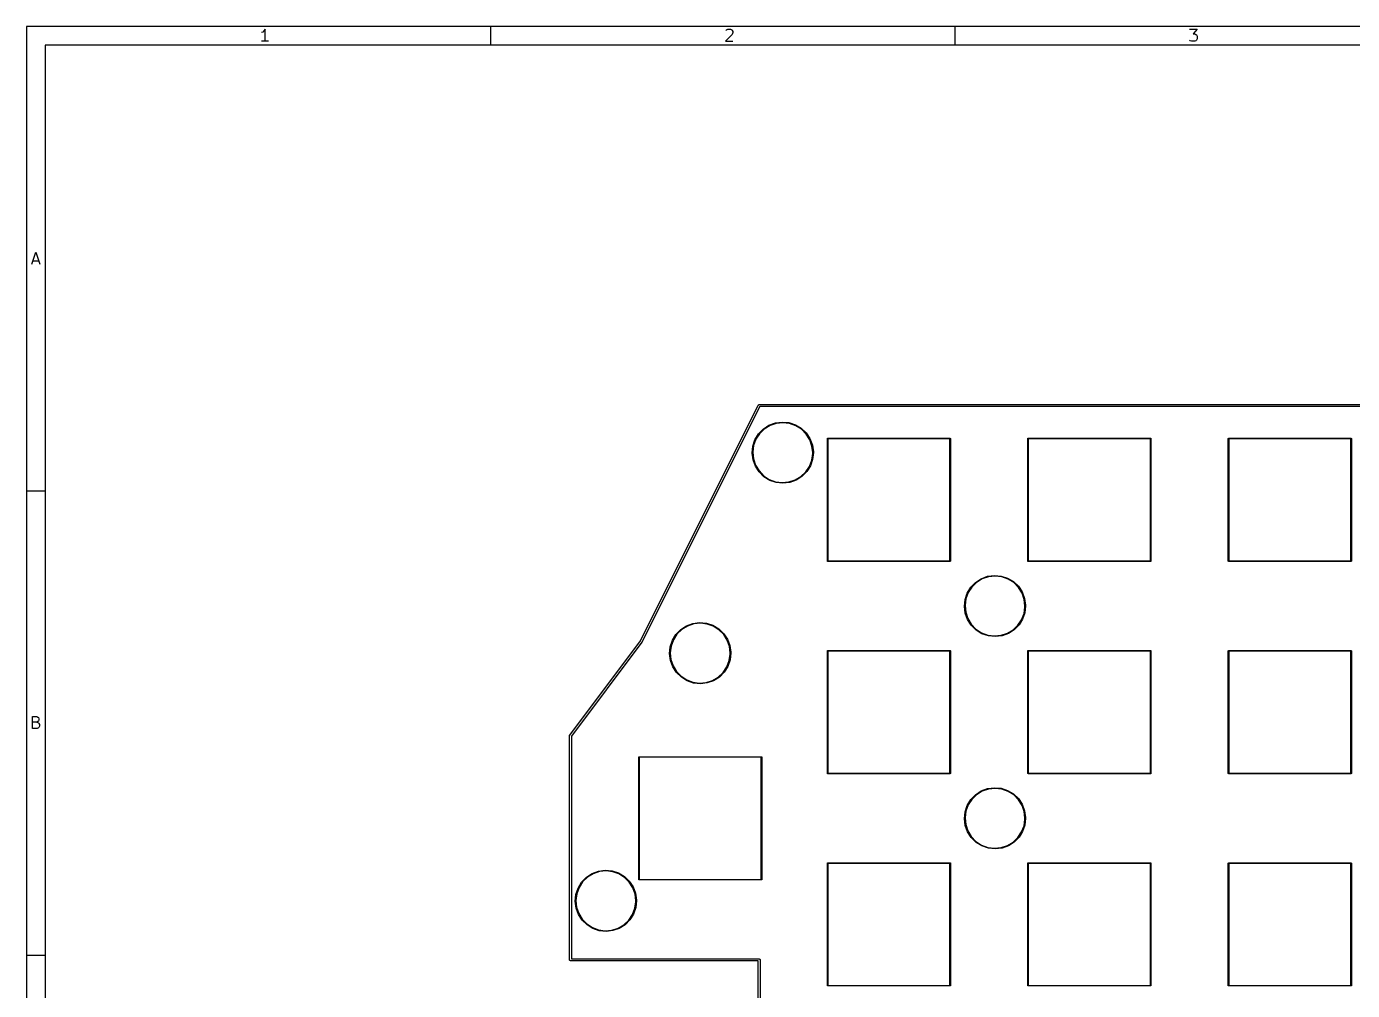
# Model space of a CAD drawing. Extents: x 10 to 287, y -200 to -10.
# Drawn here: x 10 to 152.8, y -113.8 to -10 of the extents above; entities that cross this region are included whole.
import ezdxf

# ---------------------------------------------------------------- set-up
doc = ezdxf.new("R2010")
doc.units = 0
doc.header["$MEASUREMENT"] = 0
doc.layers.add('BLACK', color=7, linetype='CONTINUOUS')

msp = doc.modelspace()

# ---------------------------------------------------------------- linework, layer by layer
at = {"layer": 'BLACK', "linetype": 'CONTINUOUS'}
for p, q in [((10, -10), (10, -200.007)), ((287.002, -10), (10, -10)), ((35.4464, -10.5976), (35.3226, -10.6595)), ((35.5702, -10.4738), (35.4464, -10.5976)), ((35.694, -10.2881), (35.5702, -10.4738)), ((35.694, -11.5881), (35.694, -10.2881)), ((60, -12), (60, -10)), ((86.0036, -10.8452), (85.2607, -11.5881)), ((85.3226, -10.4119), (85.3845, -10.35)), ((85.3845, -10.35), (85.5083, -10.2881)), ((85.5083, -10.2881), (85.8179, -10.2881)), ((85.8179, -10.2881), (85.9417, -10.35)), ((85.9417, -10.35), (86.0036, -10.4119)), ((86.0036, -10.4119), (86.0655, -10.5357)), ((86.0655, -10.6595), (86.0036, -10.8452)), ((86.0655, -10.5357), (86.0655, -10.6595)), ((110, -12), (110, -10)), ((135.261, -10.2881), (136.065, -10.2881)), ((136.065, -10.2881), (135.632, -10.7833)), ((135.632, -10.7833), (135.818, -10.7833)), ((135.818, -10.7833), (135.942, -10.8452)), ((135.942, -10.8452), (136.004, -10.9071)), ((136.004, -10.9071), (136.065, -11.031)), ((136.065, -11.3405), (136.004, -11.4643)), ((136.065, -11.031), (136.065, -11.3405)), ((12, -12), (12, -198.007)), ((285.002, -12), (12, -12)), ((36.0655, -11.5881), (35.3226, -11.5881)), ((85.2607, -11.5881), (86.0655, -11.5881)), ((135.323, -11.5262), (135.261, -11.4643)), ((135.446, -11.5881), (135.323, -11.5262)), ((135.818, -11.5881), (135.446, -11.5881)), ((135.942, -11.5262), (135.818, -11.5881)), ((136.004, -11.4643), (135.942, -11.5262)), ((10.5667, -35.5881), (11, -34.2881)), ((10.6905, -35.2167), (11.3095, -35.2167)), ((11, -34.2881), (11.4333, -35.5881)), ((76.1146, -76.1472), (88.808, -50.7604)), ((88.9618, -50.9), (76.2972, -76.2292)), ((88.808, -50.7604), (88.8121, -50.7492)), ((88.8121, -50.7492), (88.8215, -50.738)), ((88.8215, -50.738), (88.8302, -50.7263)), ((88.8302, -50.7263), (88.8328, -50.7246)), ((88.8328, -50.7246), (88.8347, -50.7222)), ((88.8347, -50.7222), (88.8474, -50.7149)), ((88.8474, -50.7149), (88.8596, -50.7068)), ((88.8596, -50.7068), (88.8626, -50.7061)), ((88.8626, -50.7061), (88.8653, -50.7046)), ((88.8653, -50.7046), (88.8797, -50.702)), ((88.8797, -50.702), (88.8939, -50.6986)), ((88.8939, -50.6986), (88.9057, -50.7)), ((88.9057, -50.7), (203.209, -50.7)), ((203.1, -50.9), (88.9618, -50.9)), ((89.9544, -52.9389), (90.6429, -52.6829)), ((90.7475, -52.7302), (90.0669, -52.9619)), ((90.6429, -52.6829), (91.371, -52.5857)), ((91.4625, -52.6551), (90.7475, -52.7302)), ((91.371, -52.5857), (92.1026, -52.6523)), ((92.1764, -52.7402), (91.4625, -52.6551)), ((92.1026, -52.6523), (92.8012, -52.8793)), ((92.8537, -52.9814), (92.1764, -52.7402)), ((88.4489, -54.4979), (88.8294, -53.8696)), ((88.9408, -53.8417), (88.5513, -54.4461)), ((88.8294, -53.8696), (89.3397, -53.3412)), ((89.4545, -53.3387), (88.9408, -53.8417)), ((89.3397, -53.3412), (89.9544, -52.9389)), ((90.0669, -52.9619), (89.4545, -53.3387)), ((92.8012, -52.8793), (93.4322, -53.2554)), ((93.4608, -53.3666), (92.8537, -52.9814)), ((93.4322, -53.2554), (93.9641, -53.762)), ((93.9674, -53.8768), (93.4608, -53.3666)), ((93.9641, -53.762), (94.3706, -54.3739)), ((94.3484, -54.4865), (93.9674, -53.8768)), ((88.1453, -55.926), (88.217, -55.1949)), ((88.3054, -55.1217), (88.2153, -55.835)), ((88.217, -55.1949), (88.4489, -54.4979)), ((88.5513, -54.4461), (88.3054, -55.1217)), ((94.5849, -55.1655), (94.3484, -54.4865)), ((94.3706, -54.3739), (94.6315, -55.0606)), ((94.665, -55.88), (94.5849, -55.1655)), ((94.6315, -55.0606), (94.7337, -55.788)), ((96.245, -54.3556), (96.2458, -54.3535)), ((96.245, -54.3578), (96.245, -54.3556)), ((96.245, -67.5622), (96.245, -54.3578)), ((96.2458, -54.3535), (96.2461, -54.3513)), ((96.2461, -54.3513), (96.2473, -54.3494)), ((96.2473, -54.3494), (96.248, -54.3473)), ((96.248, -54.3473), (96.2494, -54.3456)), ((96.2494, -54.3456), (96.2506, -54.3437)), ((96.2506, -54.3437), (96.2523, -54.3423)), ((96.2523, -54.3423), (96.2537, -54.3406)), ((96.2537, -54.3406), (96.2556, -54.3394)), ((96.2556, -54.3394), (96.2573, -54.338)), ((96.2573, -54.338), (96.2594, -54.3373)), ((96.2594, -54.3373), (96.2613, -54.3361)), ((96.2613, -54.3361), (96.2635, -54.3358)), ((96.2635, -54.3358), (96.2656, -54.335)), ((96.2656, -54.335), (96.2678, -54.335)), ((96.2678, -54.335), (96.2678, -54.335)), ((96.2678, -54.335), (109.472, -54.335)), ((96.295, -54.385), (96.295, -67.535)), ((109.445, -54.385), (96.295, -54.385)), ((109.445, -67.535), (109.445, -54.385)), ((109.472, -54.335), (109.474, -54.335)), ((109.472, -54.335), (109.472, -54.335)), ((109.474, -54.335), (109.476, -54.3358)), ((109.476, -54.3358), (109.479, -54.3361)), ((109.479, -54.3361), (109.481, -54.3373)), ((109.481, -54.3373), (109.483, -54.338)), ((109.483, -54.338), (109.484, -54.3394)), ((109.484, -54.3394), (109.486, -54.3406)), ((109.486, -54.3406), (109.488, -54.3423)), ((109.488, -54.3423), (109.489, -54.3437)), ((109.489, -54.3437), (109.491, -54.3456)), ((109.491, -54.3456), (109.492, -54.3473)), ((109.492, -54.3473), (109.493, -54.3494)), ((109.493, -54.3494), (109.494, -54.3513)), ((109.494, -54.3513), (109.494, -54.3535)), ((109.494, -54.3535), (109.495, -54.3556)), ((109.495, -54.3556), (109.495, -54.3578)), ((109.495, -54.3578), (109.495, -54.3578)), ((109.495, -54.3578), (109.495, -67.5622)), ((117.835, -54.3556), (117.836, -54.3535)), ((117.835, -54.3578), (117.835, -54.3556)), ((117.835, -67.5622), (117.835, -54.3578)), ((117.836, -54.3513), (117.837, -54.3494)), ((117.836, -54.3535), (117.836, -54.3513)), ((117.837, -54.3494), (117.838, -54.3473)), ((117.838, -54.3473), (117.839, -54.3456)), ((117.839, -54.3456), (117.841, -54.3437)), ((117.841, -54.3437), (117.842, -54.3423)), ((117.842, -54.3423), (117.844, -54.3406)), ((117.844, -54.3406), (117.846, -54.3394)), ((117.846, -54.3394), (117.847, -54.338)), ((117.847, -54.338), (117.849, -54.3373)), ((117.849, -54.3373), (117.851, -54.3361)), ((117.851, -54.3361), (117.854, -54.3358)), ((117.854, -54.3358), (117.856, -54.335)), ((117.856, -54.335), (117.858, -54.335)), ((117.858, -54.335), (117.858, -54.335)), ((117.858, -54.335), (131.062, -54.335)), ((117.885, -54.385), (117.885, -67.535)), ((131.035, -54.385), (117.885, -54.385)), ((131.035, -67.535), (131.035, -54.385)), ((131.062, -54.335), (131.064, -54.335)), ((131.062, -54.335), (131.062, -54.335)), ((131.064, -54.335), (131.066, -54.3358)), ((131.066, -54.3358), (131.069, -54.3361)), ((131.069, -54.3361), (131.071, -54.3373)), ((131.071, -54.3373), (131.073, -54.338)), ((131.073, -54.338), (131.074, -54.3394)), ((131.074, -54.3394), (131.076, -54.3406)), ((131.076, -54.3406), (131.078, -54.3423)), ((131.078, -54.3423), (131.079, -54.3437)), ((131.079, -54.3437), (131.081, -54.3456)), ((131.081, -54.3456), (131.082, -54.3473)), ((131.082, -54.3473), (131.083, -54.3494)), ((131.083, -54.3494), (131.084, -54.3513)), ((131.084, -54.3513), (131.084, -54.3535)), ((131.084, -54.3535), (131.085, -54.3556)), ((131.085, -54.3556), (131.085, -54.3578)), ((131.085, -54.3578), (131.085, -54.3578)), ((131.085, -54.3578), (131.085, -67.5622)), ((139.425, -54.3556), (139.426, -54.3535)), ((139.425, -54.3578), (139.425, -54.3556)), ((139.425, -67.5622), (139.425, -54.3578)), ((139.426, -54.3513), (139.427, -54.3494)), ((139.426, -54.3535), (139.426, -54.3513)), ((139.427, -54.3494), (139.428, -54.3473)), ((139.428, -54.3473), (139.429, -54.3456)), ((139.429, -54.3456), (139.431, -54.3437)), ((139.431, -54.3437), (139.432, -54.3423)), ((139.432, -54.3423), (139.434, -54.3406)), ((139.434, -54.3406), (139.436, -54.3394)), ((139.436, -54.3394), (139.437, -54.338)), ((139.437, -54.338), (139.439, -54.3373)), ((139.439, -54.3373), (139.441, -54.3361)), ((139.441, -54.3361), (139.444, -54.3358)), ((139.444, -54.3358), (139.446, -54.335)), ((139.446, -54.335), (139.448, -54.335)), ((139.448, -54.335), (139.448, -54.335)), ((139.448, -54.335), (152.652, -54.335)), ((139.475, -54.385), (139.475, -67.535)), ((152.625, -54.385), (139.475, -54.385)), ((152.625, -67.535), (152.625, -54.385)), ((152.652, -54.335), (152.654, -54.335)), ((152.652, -54.335), (152.652, -54.335)), ((152.654, -54.335), (152.656, -54.3358)), ((152.656, -54.3358), (152.659, -54.3361)), ((152.659, -54.3361), (152.661, -54.3373)), ((152.661, -54.3373), (152.663, -54.338)), ((152.663, -54.338), (152.664, -54.3394)), ((152.664, -54.3394), (152.666, -54.3406)), ((152.666, -54.3406), (152.668, -54.3423)), ((152.668, -54.3423), (152.669, -54.3437)), ((152.669, -54.3437), (152.671, -54.3456)), ((152.671, -54.3456), (152.672, -54.3473)), ((152.672, -54.3473), (152.673, -54.3494)), ((152.673, -54.3494), (152.674, -54.3513)), ((152.674, -54.3513), (152.674, -54.3535)), ((152.674, -54.3535), (152.675, -54.3556)), ((152.675, -54.3556), (152.675, -54.3578)), ((152.675, -54.3578), (152.675, -54.3578)), ((152.675, -54.3578), (152.675, -67.5622)), ((88.2374, -56.6548), (88.1453, -55.926)), ((88.2153, -55.835), (88.2855, -56.5505)), ((88.4886, -57.3451), (88.2374, -56.6548)), ((88.2855, -56.5505), (88.5124, -57.2327)), ((94.3084, -57.3541), (94.5637, -56.682)), ((94.6531, -56.61), (94.4115, -57.3037)), ((94.5637, -56.682), (94.6637, -55.97)), ((94.735, -55.88), (94.6531, -56.61)), ((94.6637, -55.97), (94.665, -55.88)), ((94.7337, -55.788), (94.735, -55.88)), ((88.8866, -57.9625), (88.4886, -57.3451)), ((88.5124, -57.2327), (88.8849, -57.8477)), ((88.8849, -57.8477), (89.3843, -58.3649)), ((89.4114, -58.4765), (88.8866, -57.9625)), ((89.3843, -58.3649), (89.9859, -58.7586)), ((90.0371, -58.8614), (89.4114, -58.4765)), ((92.7723, -58.817), (93.3898, -58.4488)), ((93.5047, -58.4479), (92.8844, -58.8415)), ((93.3898, -58.4488), (93.9105, -57.953)), ((94.0223, -57.9267), (93.5047, -58.4479)), ((93.9105, -57.953), (94.3084, -57.3541)), ((94.4115, -57.3037), (94.0223, -57.9267)), ((89.9859, -58.7586), (90.6598, -59.0092)), ((90.7324, -59.0981), (90.0371, -58.8614)), ((90.6598, -59.0092), (91.3725, -59.1043)), ((91.463, -59.1749), (90.7324, -59.0981)), ((91.3725, -59.1043), (92.0885, -59.0391)), ((92.1924, -59.0879), (91.463, -59.1749)), ((92.0885, -59.0391), (92.7723, -58.817)), ((92.8844, -58.8415), (92.1924, -59.0879)), ((10, -60), (12, -60)), ((96.245, -67.5644), (96.245, -67.5622)), ((96.245, -67.5622), (96.245, -67.5622)), ((96.2458, -67.5665), (96.245, -67.5644)), ((96.2461, -67.5687), (96.2458, -67.5665)), ((96.2473, -67.5706), (96.2461, -67.5687)), ((96.248, -67.5727), (96.2473, -67.5706)), ((96.2494, -67.5744), (96.248, -67.5727)), ((96.2506, -67.5763), (96.2494, -67.5744)), ((96.2523, -67.5777), (96.2506, -67.5763)), ((96.2537, -67.5794), (96.2523, -67.5777)), ((96.2556, -67.5806), (96.2537, -67.5794)), ((96.2573, -67.582), (96.2556, -67.5806)), ((96.2594, -67.5827), (96.2573, -67.582)), ((96.2613, -67.5839), (96.2594, -67.5827)), ((96.2635, -67.5842), (96.2613, -67.5839)), ((96.2656, -67.585), (96.2635, -67.5842)), ((96.2678, -67.585), (96.2656, -67.585)), ((109.472, -67.585), (96.2678, -67.585)), ((96.2678, -67.585), (96.2678, -67.585)), ((96.295, -67.535), (109.445, -67.535)), ((109.474, -67.585), (109.472, -67.585)), ((109.472, -67.585), (109.472, -67.585)), ((109.476, -67.5842), (109.474, -67.585)), ((109.479, -67.5839), (109.476, -67.5842)), ((109.481, -67.5827), (109.479, -67.5839)), ((109.483, -67.582), (109.481, -67.5827)), ((109.484, -67.5806), (109.483, -67.582)), ((109.486, -67.5794), (109.484, -67.5806)), ((109.488, -67.5777), (109.486, -67.5794)), ((109.489, -67.5763), (109.488, -67.5777)), ((109.491, -67.5744), (109.489, -67.5763)), ((109.492, -67.5727), (109.491, -67.5744)), ((109.493, -67.5706), (109.492, -67.5727)), ((109.494, -67.5687), (109.493, -67.5706)), ((109.495, -67.5644), (109.494, -67.5665)), ((109.494, -67.5665), (109.494, -67.5687)), ((109.495, -67.5622), (109.495, -67.5622)), ((109.495, -67.5622), (109.495, -67.5644)), ((117.835, -67.5644), (117.835, -67.5622)), ((117.835, -67.5622), (117.835, -67.5622)), ((117.836, -67.5665), (117.835, -67.5644)), ((117.836, -67.5687), (117.836, -67.5665)), ((117.837, -67.5706), (117.836, -67.5687)), ((117.838, -67.5727), (117.837, -67.5706)), ((117.839, -67.5744), (117.838, -67.5727)), ((117.841, -67.5763), (117.839, -67.5744)), ((117.842, -67.5777), (117.841, -67.5763)), ((117.844, -67.5794), (117.842, -67.5777)), ((117.846, -67.5806), (117.844, -67.5794)), ((117.847, -67.582), (117.846, -67.5806)), ((117.849, -67.5827), (117.847, -67.582)), ((117.851, -67.5839), (117.849, -67.5827)), ((117.854, -67.5842), (117.851, -67.5839)), ((117.856, -67.585), (117.854, -67.5842)), ((117.858, -67.585), (117.856, -67.585)), ((131.062, -67.585), (117.858, -67.585)), ((117.858, -67.585), (117.858, -67.585)), ((117.885, -67.535), (131.035, -67.535)), ((131.064, -67.585), (131.062, -67.585)), ((131.062, -67.585), (131.062, -67.585)), ((131.066, -67.5842), (131.064, -67.585)), ((131.069, -67.5839), (131.066, -67.5842)), ((131.071, -67.5827), (131.069, -67.5839)), ((131.073, -67.582), (131.071, -67.5827)), ((131.074, -67.5806), (131.073, -67.582)), ((131.076, -67.5794), (131.074, -67.5806)), ((131.078, -67.5777), (131.076, -67.5794)), ((131.079, -67.5763), (131.078, -67.5777)), ((131.081, -67.5744), (131.079, -67.5763)), ((131.082, -67.5727), (131.081, -67.5744)), ((131.083, -67.5706), (131.082, -67.5727)), ((131.084, -67.5687), (131.083, -67.5706)), ((131.085, -67.5644), (131.084, -67.5665)), ((131.084, -67.5665), (131.084, -67.5687)), ((131.085, -67.5622), (131.085, -67.5622)), ((131.085, -67.5622), (131.085, -67.5644)), ((139.425, -67.5644), (139.425, -67.5622)), ((139.425, -67.5622), (139.425, -67.5622)), ((139.426, -67.5665), (139.425, -67.5644)), ((139.426, -67.5687), (139.426, -67.5665)), ((139.427, -67.5706), (139.426, -67.5687)), ((139.428, -67.5727), (139.427, -67.5706)), ((139.429, -67.5744), (139.428, -67.5727)), ((139.431, -67.5763), (139.429, -67.5744)), ((139.432, -67.5777), (139.431, -67.5763)), ((139.434, -67.5794), (139.432, -67.5777)), ((139.436, -67.5806), (139.434, -67.5794)), ((139.437, -67.582), (139.436, -67.5806)), ((139.439, -67.5827), (139.437, -67.582)), ((139.441, -67.5839), (139.439, -67.5827)), ((139.444, -67.5842), (139.441, -67.5839)), ((139.446, -67.585), (139.444, -67.5842)), ((139.448, -67.585), (139.446, -67.585)), ((152.652, -67.585), (139.448, -67.585)), ((139.448, -67.585), (139.448, -67.585)), ((139.475, -67.535), (152.625, -67.535)), ((152.654, -67.585), (152.652, -67.585)), ((152.652, -67.585), (152.652, -67.585)), ((152.656, -67.5842), (152.654, -67.585)), ((152.659, -67.5839), (152.656, -67.5842)), ((152.661, -67.5827), (152.659, -67.5839)), ((152.663, -67.582), (152.661, -67.5827)), ((152.664, -67.5806), (152.663, -67.582)), ((152.666, -67.5794), (152.664, -67.5806)), ((152.668, -67.5777), (152.666, -67.5794)), ((152.669, -67.5763), (152.668, -67.5777)), ((152.671, -67.5744), (152.669, -67.5763)), ((152.672, -67.5727), (152.671, -67.5744)), ((152.673, -67.5706), (152.672, -67.5727)), ((152.674, -67.5687), (152.673, -67.5706)), ((152.675, -67.5644), (152.674, -67.5665)), ((152.674, -67.5665), (152.674, -67.5687)), ((152.675, -67.5622), (152.675, -67.5622)), ((152.675, -67.5622), (152.675, -67.5644)), ((111.689, -70.3796), (112.2, -69.8512)), ((112.314, -69.8487), (111.801, -70.3517)), ((112.2, -69.8512), (112.814, -69.4489)), ((112.927, -69.4719), (112.314, -69.8487)), ((112.814, -69.4489), (113.503, -69.1929)), ((113.607, -69.2402), (112.927, -69.4719)), ((113.503, -69.1929), (114.231, -69.0957)), ((114.323, -69.1651), (113.607, -69.2402)), ((114.231, -69.0957), (114.963, -69.1623)), ((115.036, -69.2502), (114.323, -69.1651)), ((114.963, -69.1623), (115.661, -69.3893)), ((115.714, -69.4914), (115.036, -69.2502)), ((115.661, -69.3893), (116.292, -69.7654)), ((116.321, -69.8766), (115.714, -69.4914)), ((116.292, -69.7654), (116.824, -70.272)), ((116.827, -70.3868), (116.321, -69.8766)), ((111.077, -71.7049), (111.309, -71.0079)), ((111.411, -70.9561), (111.165, -71.6317)), ((111.309, -71.0079), (111.689, -70.3796)), ((111.801, -70.3517), (111.411, -70.9561)), ((116.824, -70.272), (117.231, -70.8839)), ((117.208, -70.9965), (116.827, -70.3868)), ((117.445, -71.6755), (117.208, -70.9965)), ((117.231, -70.8839), (117.491, -71.5706)), ((111.005, -72.436), (111.077, -71.7049)), ((111.097, -73.1648), (111.005, -72.436)), ((111.165, -71.6317), (111.075, -72.345)), ((111.075, -72.345), (111.145, -73.0605)), ((117.424, -73.192), (117.524, -72.48)), ((117.525, -72.39), (117.445, -71.6755)), ((117.491, -71.5706), (117.594, -72.298)), ((117.595, -72.39), (117.513, -73.12)), ((117.524, -72.48), (117.525, -72.39)), ((117.594, -72.298), (117.595, -72.39)), ((81.7529, -74.2729), (82.481, -74.1757)), ((82.5725, -74.2451), (81.8575, -74.3202)), ((82.481, -74.1757), (83.2126, -74.2423)), ((83.2864, -74.3302), (82.5725, -74.2451)), ((83.2126, -74.2423), (83.9112, -74.4693)), ((111.349, -73.8551), (111.097, -73.1648)), ((111.145, -73.0605), (111.372, -73.7427)), ((111.747, -74.4725), (111.349, -73.8551)), ((111.372, -73.7427), (111.745, -74.3577)), ((116.77, -74.463), (117.168, -73.8641)), ((117.272, -73.8137), (116.882, -74.4367)), ((117.168, -73.8641), (117.424, -73.192)), ((117.513, -73.12), (117.272, -73.8137)), ((79.5589, -76.0879), (79.9394, -75.4596)), ((80.0508, -75.4317), (79.6613, -76.0361)), ((79.9394, -75.4596), (80.4497, -74.9312)), ((80.5645, -74.9287), (80.0508, -75.4317)), ((80.4497, -74.9312), (81.0644, -74.5289)), ((81.1769, -74.5519), (80.5645, -74.9287)), ((81.0644, -74.5289), (81.7529, -74.2729)), ((81.8575, -74.3202), (81.1769, -74.5519)), ((83.9637, -74.5714), (83.2864, -74.3302)), ((83.9112, -74.4693), (84.5422, -74.8454)), ((84.5708, -74.9566), (83.9637, -74.5714)), ((84.5422, -74.8454), (85.0741, -75.352)), ((85.0774, -75.4668), (84.5708, -74.9566)), ((85.0741, -75.352), (85.4806, -75.9639)), ((85.4584, -76.0765), (85.0774, -75.4668)), ((111.745, -74.3577), (112.244, -74.8749)), ((112.271, -74.9865), (111.747, -74.4725)), ((112.244, -74.8749), (112.846, -75.2686)), ((112.897, -75.3714), (112.271, -74.9865)), ((112.846, -75.2686), (113.52, -75.5192)), ((113.592, -75.6081), (112.897, -75.3714)), ((113.52, -75.5192), (114.232, -75.6143)), ((114.323, -75.6849), (113.592, -75.6081)), ((114.232, -75.6143), (114.948, -75.5491)), ((115.052, -75.5979), (114.323, -75.6849)), ((114.948, -75.5491), (115.632, -75.327)), ((115.744, -75.3515), (115.052, -75.5979)), ((115.632, -75.327), (116.25, -74.9588)), ((116.365, -74.9579), (115.744, -75.3515)), ((116.25, -74.9588), (116.77, -74.463)), ((116.882, -74.4367), (116.365, -74.9579)), ((68.5069, -86.2908), (76.1146, -76.1472)), ((76.2696, -76.2739), (68.68, -86.3933)), ((76.2698, -76.2737), (76.2696, -76.2739)), ((76.28, -76.26), (76.2698, -76.2737)), ((76.2852, -76.253), (76.28, -76.26)), ((76.2854, -76.2528), (76.2852, -76.253)), ((76.2855, -76.2525), (76.2854, -76.2528)), ((76.2893, -76.2449), (76.2855, -76.2525)), ((76.2972, -76.2295), (76.2893, -76.2449)), ((76.2972, -76.2292), (76.2972, -76.2295)), ((79.2553, -77.516), (79.327, -76.7849)), ((79.4154, -76.7117), (79.3253, -77.425)), ((79.327, -76.7849), (79.5589, -76.0879)), ((79.6613, -76.0361), (79.4154, -76.7117)), ((85.6949, -76.7555), (85.4584, -76.0765)), ((85.4806, -75.9639), (85.7415, -76.6506)), ((85.775, -77.47), (85.6949, -76.7555)), ((85.7415, -76.6506), (85.8437, -77.378)), ((79.3474, -78.2448), (79.2553, -77.516)), ((79.3253, -77.425), (79.3955, -78.1405)), ((79.5986, -78.9351), (79.3474, -78.2448)), ((79.3955, -78.1405), (79.6224, -78.8227)), ((85.4184, -78.9441), (85.6737, -78.272)), ((85.7631, -78.2), (85.5215, -78.8937)), ((85.6737, -78.272), (85.7737, -77.56)), ((85.845, -77.47), (85.7631, -78.2)), ((85.7737, -77.56), (85.775, -77.47)), ((85.8437, -77.378), (85.845, -77.47)), ((96.245, -77.2156), (96.2458, -77.2135)), ((96.245, -77.2178), (96.245, -77.2156)), ((96.245, -90.4222), (96.245, -77.2178)), ((96.2458, -77.2135), (96.2461, -77.2113)), ((96.2461, -77.2113), (96.2473, -77.2094)), ((96.2473, -77.2094), (96.248, -77.2073)), ((96.248, -77.2073), (96.2494, -77.2056)), ((96.2494, -77.2056), (96.2506, -77.2037)), ((96.2506, -77.2037), (96.2523, -77.2023)), ((96.2523, -77.2023), (96.2537, -77.2006)), ((96.2537, -77.2006), (96.2556, -77.1994)), ((96.2556, -77.1994), (96.2573, -77.198)), ((96.2573, -77.198), (96.2594, -77.1973)), ((96.2594, -77.1973), (96.2613, -77.1961)), ((96.2613, -77.1961), (96.2635, -77.1958)), ((96.2635, -77.1958), (96.2656, -77.195)), ((96.2656, -77.195), (96.2678, -77.195)), ((96.2678, -77.195), (96.2678, -77.195)), ((96.2678, -77.195), (109.472, -77.195)), ((96.295, -77.245), (96.295, -90.395)), ((109.445, -77.245), (96.295, -77.245)), ((109.445, -90.395), (109.445, -77.245)), ((109.472, -77.195), (109.474, -77.195)), ((109.472, -77.195), (109.472, -77.195)), ((109.474, -77.195), (109.476, -77.1958)), ((109.476, -77.1958), (109.479, -77.1961)), ((109.479, -77.1961), (109.481, -77.1973)), ((109.481, -77.1973), (109.483, -77.198)), ((109.483, -77.198), (109.484, -77.1994)), ((109.484, -77.1994), (109.486, -77.2006)), ((109.486, -77.2006), (109.488, -77.2023)), ((109.488, -77.2023), (109.489, -77.2037)), ((109.489, -77.2037), (109.491, -77.2056)), ((109.491, -77.2056), (109.492, -77.2073)), ((109.492, -77.2073), (109.493, -77.2094)), ((109.493, -77.2094), (109.494, -77.2113)), ((109.494, -77.2113), (109.494, -77.2135)), ((109.494, -77.2135), (109.495, -77.2156)), ((109.495, -77.2156), (109.495, -77.2178)), ((109.495, -77.2178), (109.495, -77.2178)), ((109.495, -77.2178), (109.495, -90.4222)), ((117.835, -77.2156), (117.836, -77.2135)), ((117.835, -77.2178), (117.835, -77.2156)), ((117.835, -90.4222), (117.835, -77.2178)), ((117.836, -77.2113), (117.837, -77.2094)), ((117.836, -77.2135), (117.836, -77.2113)), ((117.837, -77.2094), (117.838, -77.2073)), ((117.838, -77.2073), (117.839, -77.2056)), ((117.839, -77.2056), (117.841, -77.2037)), ((117.841, -77.2037), (117.842, -77.2023)), ((117.842, -77.2023), (117.844, -77.2006)), ((117.844, -77.2006), (117.846, -77.1994)), ((117.846, -77.1994), (117.847, -77.198)), ((117.847, -77.198), (117.849, -77.1973)), ((117.849, -77.1973), (117.851, -77.1961)), ((117.851, -77.1961), (117.854, -77.1958)), ((117.854, -77.1958), (117.856, -77.195)), ((117.856, -77.195), (117.858, -77.195)), ((117.858, -77.195), (117.858, -77.195)), ((117.858, -77.195), (131.062, -77.195)), ((117.885, -77.245), (117.885, -90.395)), ((131.035, -77.245), (117.885, -77.245)), ((131.035, -90.395), (131.035, -77.245)), ((131.062, -77.195), (131.064, -77.195)), ((131.062, -77.195), (131.062, -77.195)), ((131.064, -77.195), (131.066, -77.1958)), ((131.066, -77.1958), (131.069, -77.1961)), ((131.069, -77.1961), (131.071, -77.1973)), ((131.071, -77.1973), (131.073, -77.198)), ((131.073, -77.198), (131.074, -77.1994)), ((131.074, -77.1994), (131.076, -77.2006)), ((131.076, -77.2006), (131.078, -77.2023)), ((131.078, -77.2023), (131.079, -77.2037)), ((131.079, -77.2037), (131.081, -77.2056)), ((131.081, -77.2056), (131.082, -77.2073)), ((131.082, -77.2073), (131.083, -77.2094)), ((131.083, -77.2094), (131.084, -77.2113)), ((131.084, -77.2113), (131.084, -77.2135)), ((131.084, -77.2135), (131.085, -77.2156)), ((131.085, -77.2156), (131.085, -77.2178)), ((131.085, -77.2178), (131.085, -77.2178)), ((131.085, -77.2178), (131.085, -90.4222)), ((139.425, -77.2156), (139.426, -77.2135)), ((139.425, -77.2178), (139.425, -77.2156)), ((139.425, -90.4222), (139.425, -77.2178)), ((139.426, -77.2113), (139.427, -77.2094)), ((139.426, -77.2135), (139.426, -77.2113)), ((139.427, -77.2094), (139.428, -77.2073)), ((139.428, -77.2073), (139.429, -77.2056)), ((139.429, -77.2056), (139.431, -77.2037)), ((139.431, -77.2037), (139.432, -77.2023)), ((139.432, -77.2023), (139.434, -77.2006)), ((139.434, -77.2006), (139.436, -77.1994)), ((139.436, -77.1994), (139.437, -77.198)), ((139.437, -77.198), (139.439, -77.1973)), ((139.439, -77.1973), (139.441, -77.1961)), ((139.441, -77.1961), (139.444, -77.1958)), ((139.444, -77.1958), (139.446, -77.195)), ((139.446, -77.195), (139.448, -77.195)), ((139.448, -77.195), (139.448, -77.195)), ((139.448, -77.195), (152.652, -77.195)), ((139.475, -77.245), (139.475, -90.395)), ((152.625, -77.245), (139.475, -77.245)), ((152.625, -90.395), (152.625, -77.245)), ((152.652, -77.195), (152.654, -77.195)), ((152.652, -77.195), (152.652, -77.195)), ((152.654, -77.195), (152.656, -77.1958)), ((152.656, -77.1958), (152.659, -77.1961)), ((152.659, -77.1961), (152.661, -77.1973)), ((152.661, -77.1973), (152.663, -77.198)), ((152.663, -77.198), (152.664, -77.1994)), ((152.664, -77.1994), (152.666, -77.2006)), ((152.666, -77.2006), (152.668, -77.2023)), ((152.668, -77.2023), (152.669, -77.2037)), ((152.669, -77.2037), (152.671, -77.2056)), ((152.671, -77.2056), (152.672, -77.2073)), ((152.672, -77.2073), (152.673, -77.2094)), ((152.673, -77.2094), (152.674, -77.2113)), ((152.674, -77.2113), (152.674, -77.2135)), ((152.674, -77.2135), (152.675, -77.2156)), ((152.675, -77.2156), (152.675, -77.2178)), ((152.675, -77.2178), (152.675, -77.2178)), ((152.675, -77.2178), (152.675, -90.4222)), ((79.9966, -79.5525), (79.5986, -78.9351)), ((79.6224, -78.8227), (79.9949, -79.4377)), ((79.9949, -79.4377), (80.4943, -79.9549)), ((80.5214, -80.0665), (79.9966, -79.5525)), ((80.4943, -79.9549), (81.0959, -80.3486)), ((84.4998, -80.0388), (85.0205, -79.543)), ((85.1323, -79.5167), (84.6147, -80.0379)), ((85.0205, -79.543), (85.4184, -78.9441)), ((85.5215, -78.8937), (85.1323, -79.5167)), ((81.1471, -80.4514), (80.5214, -80.0665)), ((81.0959, -80.3486), (81.7698, -80.5992)), ((81.8424, -80.6881), (81.1471, -80.4514)), ((81.7698, -80.5992), (82.4825, -80.6943)), ((82.573, -80.7649), (81.8424, -80.6881)), ((82.4825, -80.6943), (83.1985, -80.6291)), ((83.3024, -80.6779), (82.573, -80.7649)), ((83.1985, -80.6291), (83.8823, -80.407)), ((83.9944, -80.4315), (83.3024, -80.6779)), ((83.8823, -80.407), (84.4998, -80.0388)), ((84.6147, -80.0379), (83.9944, -80.4315)), ((10.6595, -85.5881), (10.6595, -84.2881)), ((10.6595, -84.2881), (11.0929, -84.2881)), ((11.0929, -84.9071), (10.6595, -84.9071)), ((11.1548, -85.5881), (10.6595, -85.5881)), ((11.0929, -84.2881), (11.2167, -84.35)), ((11.2167, -84.8452), (11.0929, -84.9071)), ((11.0929, -84.9071), (11.2786, -84.969)), ((11.2786, -85.5262), (11.1548, -85.5881)), ((11.2167, -84.35), (11.2786, -84.4119)), ((11.2786, -84.7833), (11.2167, -84.8452)), ((11.2786, -84.4119), (11.3405, -84.5357)), ((11.3405, -84.6595), (11.2786, -84.7833)), ((11.2786, -84.969), (11.3405, -85.031)), ((11.3405, -85.4643), (11.2786, -85.5262)), ((11.3405, -84.5357), (11.3405, -84.6595)), ((11.3405, -85.031), (11.4024, -85.1548)), ((11.4024, -85.3405), (11.3405, -85.4643)), ((11.4024, -85.1548), (11.4024, -85.3405)), ((68.4786, -86.3655), (68.48, -86.354)), ((68.48, -86.3715), (68.4786, -86.3655)), ((68.48, -86.3513), (68.481, -86.3453)), ((68.48, -86.354), (68.48, -86.3513)), ((68.48, -110.472), (68.48, -86.3715)), ((68.481, -86.3453), (68.4828, -86.3305)), ((68.4828, -86.3305), (68.4841, -86.328)), ((68.4841, -86.328), (68.4846, -86.3253)), ((68.4846, -86.3253), (68.492, -86.3124)), ((68.492, -86.3124), (68.4948, -86.307)), ((68.4948, -86.307), (68.4964, -86.3048)), ((68.4964, -86.3048), (68.5022, -86.2947)), ((68.5022, -86.2947), (68.5069, -86.2908)), ((68.68, -86.3933), (68.68, -110.39)), ((75.925, -88.6456), (75.9258, -88.6435)), ((75.925, -88.6478), (75.925, -88.6456)), ((75.925, -101.852), (75.925, -88.6478)), ((75.9258, -88.6435), (75.9261, -88.6413)), ((75.9261, -88.6413), (75.9273, -88.6394)), ((75.9273, -88.6394), (75.928, -88.6373)), ((75.928, -88.6373), (75.9294, -88.6356)), ((75.9294, -88.6356), (75.9306, -88.6337)), ((75.9306, -88.6337), (75.9323, -88.6323)), ((75.9323, -88.6323), (75.9337, -88.6306)), ((75.9337, -88.6306), (75.9356, -88.6294)), ((75.9356, -88.6294), (75.9373, -88.628)), ((75.9373, -88.628), (75.9394, -88.6273)), ((75.9394, -88.6273), (75.9413, -88.6261)), ((75.9413, -88.6261), (75.9435, -88.6258)), ((75.9435, -88.6258), (75.9456, -88.625)), ((75.9456, -88.625), (75.9478, -88.625)), ((75.9478, -88.625), (75.9478, -88.625)), ((75.9478, -88.625), (89.1522, -88.625)), ((75.975, -88.675), (75.975, -101.825)), ((89.125, -88.675), (75.975, -88.675)), ((89.125, -101.825), (89.125, -88.675)), ((89.1522, -88.625), (89.1544, -88.625)), ((89.1522, -88.625), (89.1522, -88.625)), ((89.1544, -88.625), (89.1565, -88.6258)), ((89.1565, -88.6258), (89.1587, -88.6261)), ((89.1587, -88.6261), (89.1606, -88.6273)), ((89.1606, -88.6273), (89.1627, -88.628)), ((89.1627, -88.628), (89.1644, -88.6294)), ((89.1644, -88.6294), (89.1663, -88.6306)), ((89.1663, -88.6306), (89.1677, -88.6323)), ((89.1677, -88.6323), (89.1694, -88.6337)), ((89.1694, -88.6337), (89.1706, -88.6356)), ((89.1706, -88.6356), (89.172, -88.6373)), ((89.172, -88.6373), (89.1727, -88.6394)), ((89.1727, -88.6394), (89.1739, -88.6413)), ((89.1739, -88.6413), (89.1742, -88.6435)), ((89.1742, -88.6435), (89.175, -88.6456)), ((89.175, -88.6456), (89.175, -88.6478)), ((89.175, -88.6478), (89.175, -88.6478)), ((89.175, -88.6478), (89.175, -101.852)), ((96.245, -90.4244), (96.245, -90.4222)), ((96.245, -90.4222), (96.245, -90.4222)), ((96.2458, -90.4265), (96.245, -90.4244)), ((96.2461, -90.4287), (96.2458, -90.4265)), ((96.2473, -90.4306), (96.2461, -90.4287)), ((96.248, -90.4327), (96.2473, -90.4306)), ((96.2494, -90.4344), (96.248, -90.4327)), ((96.2506, -90.4363), (96.2494, -90.4344)), ((96.2523, -90.4377), (96.2506, -90.4363)), ((96.2537, -90.4394), (96.2523, -90.4377)), ((96.2556, -90.4406), (96.2537, -90.4394)), ((96.2573, -90.442), (96.2556, -90.4406)), ((96.2594, -90.4427), (96.2573, -90.442)), ((96.2613, -90.4439), (96.2594, -90.4427)), ((96.2635, -90.4442), (96.2613, -90.4439)), ((96.2656, -90.445), (96.2635, -90.4442)), ((96.2678, -90.445), (96.2656, -90.445)), ((109.472, -90.445), (96.2678, -90.445)), ((96.2678, -90.445), (96.2678, -90.445)), ((96.295, -90.395), (109.445, -90.395)), ((109.474, -90.445), (109.472, -90.445)), ((109.472, -90.445), (109.472, -90.445)), ((109.476, -90.4442), (109.474, -90.445)), ((109.479, -90.4439), (109.476, -90.4442)), ((109.481, -90.4427), (109.479, -90.4439)), ((109.483, -90.442), (109.481, -90.4427)), ((109.484, -90.4406), (109.483, -90.442)), ((109.486, -90.4394), (109.484, -90.4406)), ((109.488, -90.4377), (109.486, -90.4394)), ((109.489, -90.4363), (109.488, -90.4377)), ((109.491, -90.4344), (109.489, -90.4363)), ((109.492, -90.4327), (109.491, -90.4344)), ((109.493, -90.4306), (109.492, -90.4327)), ((109.494, -90.4287), (109.493, -90.4306)), ((109.495, -90.4244), (109.494, -90.4265)), ((109.494, -90.4265), (109.494, -90.4287)), ((109.495, -90.4222), (109.495, -90.4222)), ((109.495, -90.4222), (109.495, -90.4244)), ((117.835, -90.4244), (117.835, -90.4222)), ((117.835, -90.4222), (117.835, -90.4222)), ((117.836, -90.4265), (117.835, -90.4244)), ((117.836, -90.4287), (117.836, -90.4265)), ((117.837, -90.4306), (117.836, -90.4287)), ((117.838, -90.4327), (117.837, -90.4306)), ((117.839, -90.4344), (117.838, -90.4327)), ((117.841, -90.4363), (117.839, -90.4344)), ((117.842, -90.4377), (117.841, -90.4363)), ((117.844, -90.4394), (117.842, -90.4377)), ((117.846, -90.4406), (117.844, -90.4394)), ((117.847, -90.442), (117.846, -90.4406)), ((117.849, -90.4427), (117.847, -90.442)), ((117.851, -90.4439), (117.849, -90.4427)), ((117.854, -90.4442), (117.851, -90.4439)), ((117.856, -90.445), (117.854, -90.4442)), ((117.858, -90.445), (117.856, -90.445)), ((131.062, -90.445), (117.858, -90.445)), ((117.858, -90.445), (117.858, -90.445)), ((117.885, -90.395), (131.035, -90.395)), ((131.064, -90.445), (131.062, -90.445)), ((131.062, -90.445), (131.062, -90.445)), ((131.066, -90.4442), (131.064, -90.445)), ((131.069, -90.4439), (131.066, -90.4442)), ((131.071, -90.4427), (131.069, -90.4439)), ((131.073, -90.442), (131.071, -90.4427)), ((131.074, -90.4406), (131.073, -90.442)), ((131.076, -90.4394), (131.074, -90.4406)), ((131.078, -90.4377), (131.076, -90.4394)), ((131.079, -90.4363), (131.078, -90.4377)), ((131.081, -90.4344), (131.079, -90.4363)), ((131.082, -90.4327), (131.081, -90.4344)), ((131.083, -90.4306), (131.082, -90.4327)), ((131.084, -90.4287), (131.083, -90.4306)), ((131.085, -90.4244), (131.084, -90.4265)), ((131.084, -90.4265), (131.084, -90.4287)), ((131.085, -90.4222), (131.085, -90.4222)), ((131.085, -90.4222), (131.085, -90.4244)), ((139.425, -90.4244), (139.425, -90.4222)), ((139.425, -90.4222), (139.425, -90.4222)), ((139.426, -90.4265), (139.425, -90.4244)), ((139.426, -90.4287), (139.426, -90.4265)), ((139.427, -90.4306), (139.426, -90.4287)), ((139.428, -90.4327), (139.427, -90.4306)), ((139.429, -90.4344), (139.428, -90.4327)), ((139.431, -90.4363), (139.429, -90.4344)), ((139.432, -90.4377), (139.431, -90.4363)), ((139.434, -90.4394), (139.432, -90.4377)), ((139.436, -90.4406), (139.434, -90.4394)), ((139.437, -90.442), (139.436, -90.4406)), ((139.439, -90.4427), (139.437, -90.442)), ((139.441, -90.4439), (139.439, -90.4427)), ((139.444, -90.4442), (139.441, -90.4439)), ((139.446, -90.445), (139.444, -90.4442)), ((139.448, -90.445), (139.446, -90.445)), ((152.652, -90.445), (139.448, -90.445)), ((139.448, -90.445), (139.448, -90.445)), ((139.475, -90.395), (152.625, -90.395)), ((152.654, -90.445), (152.652, -90.445)), ((152.652, -90.445), (152.652, -90.445)), ((152.656, -90.4442), (152.654, -90.445)), ((152.659, -90.4439), (152.656, -90.4442)), ((152.661, -90.4427), (152.659, -90.4439)), ((152.663, -90.442), (152.661, -90.4427)), ((152.664, -90.4406), (152.663, -90.442)), ((152.666, -90.4394), (152.664, -90.4406)), ((152.668, -90.4377), (152.666, -90.4394)), ((152.669, -90.4363), (152.668, -90.4377)), ((152.671, -90.4344), (152.669, -90.4363)), ((152.672, -90.4327), (152.671, -90.4344)), ((152.673, -90.4306), (152.672, -90.4327)), ((152.674, -90.4287), (152.673, -90.4306)), ((152.675, -90.4244), (152.674, -90.4265)), ((152.674, -90.4265), (152.674, -90.4287)), ((152.675, -90.4222), (152.675, -90.4222)), ((152.675, -90.4222), (152.675, -90.4244)), ((111.689, -93.2396), (112.2, -92.7112)), ((112.314, -92.7087), (111.801, -93.2117)), ((112.2, -92.7112), (112.814, -92.3089)), ((112.927, -92.3319), (112.314, -92.7087)), ((112.814, -92.3089), (113.503, -92.0529)), ((113.607, -92.1002), (112.927, -92.3319)), ((113.503, -92.0529), (114.231, -91.9557)), ((114.323, -92.0251), (113.607, -92.1002)), ((114.231, -91.9557), (114.963, -92.0223)), ((115.036, -92.1102), (114.323, -92.0251)), ((114.963, -92.0223), (115.661, -92.2493)), ((115.714, -92.3514), (115.036, -92.1102)), ((115.661, -92.2493), (116.292, -92.6254)), ((116.321, -92.7366), (115.714, -92.3514)), ((116.292, -92.6254), (116.824, -93.132)), ((116.827, -93.2468), (116.321, -92.7366)), ((111.077, -94.5649), (111.309, -93.8679)), ((111.411, -93.8161), (111.165, -94.4917)), ((111.309, -93.8679), (111.689, -93.2396)), ((111.801, -93.2117), (111.411, -93.8161)), ((116.824, -93.132), (117.231, -93.7439)), ((117.208, -93.8565), (116.827, -93.2468)), ((117.445, -94.5355), (117.208, -93.8565)), ((117.231, -93.7439), (117.491, -94.4306)), ((111.005, -95.296), (111.077, -94.5649)), ((111.097, -96.0248), (111.005, -95.296)), ((111.165, -94.4917), (111.075, -95.205)), ((111.075, -95.205), (111.145, -95.9205)), ((117.424, -96.052), (117.524, -95.34)), ((117.525, -95.25), (117.445, -94.5355)), ((117.491, -94.4306), (117.594, -95.158)), ((117.595, -95.25), (117.513, -95.98)), ((117.524, -95.34), (117.525, -95.25)), ((117.594, -95.158), (117.595, -95.25)), ((111.349, -96.7151), (111.097, -96.0248)), ((111.145, -95.9205), (111.372, -96.6027)), ((111.747, -97.3325), (111.349, -96.7151)), ((111.372, -96.6027), (111.745, -97.2177)), ((116.77, -97.323), (117.168, -96.7241)), ((117.272, -96.6737), (116.882, -97.2967)), ((117.168, -96.7241), (117.424, -96.052)), ((117.513, -95.98), (117.272, -96.6737)), ((111.745, -97.2177), (112.244, -97.7349)), ((112.271, -97.8465), (111.747, -97.3325)), ((112.244, -97.7349), (112.846, -98.1286)), ((112.897, -98.2314), (112.271, -97.8465)), ((112.846, -98.1286), (113.52, -98.3792)), ((113.592, -98.4681), (112.897, -98.2314)), ((113.52, -98.3792), (114.232, -98.4743)), ((114.323, -98.5449), (113.592, -98.4681)), ((114.232, -98.4743), (114.948, -98.4091)), ((115.052, -98.4579), (114.323, -98.5449)), ((114.948, -98.4091), (115.632, -98.187)), ((115.744, -98.2115), (115.052, -98.4579)), ((115.632, -98.187), (116.25, -97.8188)), ((116.365, -97.8179), (115.744, -98.2115)), ((116.25, -97.8188), (116.77, -97.323)), ((116.882, -97.2967), (116.365, -97.8179)), ((70.2897, -101.601), (70.9044, -101.199)), ((71.0169, -101.222), (70.4045, -101.599)), ((70.9044, -101.199), (71.5929, -100.943)), ((71.6975, -100.99), (71.0169, -101.222)), ((71.5929, -100.943), (72.321, -100.846)), ((72.4125, -100.915), (71.6975, -100.99)), ((72.321, -100.846), (73.0526, -100.912)), ((73.1264, -101), (72.4125, -100.915)), ((73.0526, -100.912), (73.7512, -101.139)), ((73.8037, -101.241), (73.1264, -101)), ((73.7512, -101.139), (74.3822, -101.515)), ((74.4108, -101.627), (73.8037, -101.241)), ((96.245, -100.076), (96.2458, -100.073)), ((96.245, -100.078), (96.245, -100.076)), ((96.245, -113.282), (96.245, -100.078)), ((96.2458, -100.073), (96.2461, -100.071)), ((96.2461, -100.071), (96.2473, -100.069)), ((96.2473, -100.069), (96.248, -100.067)), ((96.248, -100.067), (96.2494, -100.066)), ((96.2494, -100.066), (96.2506, -100.064)), ((96.2506, -100.064), (96.2523, -100.062)), ((96.2523, -100.062), (96.2537, -100.061)), ((96.2537, -100.061), (96.2556, -100.059)), ((96.2556, -100.059), (96.2573, -100.058)), ((96.2573, -100.058), (96.2594, -100.057)), ((96.2594, -100.057), (96.2613, -100.056)), ((96.2613, -100.056), (96.2635, -100.056)), ((96.2635, -100.056), (96.2656, -100.055)), ((96.2656, -100.055), (96.2678, -100.055)), ((96.2678, -100.055), (96.2678, -100.055)), ((96.2678, -100.055), (109.472, -100.055)), ((96.295, -100.105), (96.295, -113.255)), ((109.445, -100.105), (96.295, -100.105)), ((109.445, -113.255), (109.445, -100.105)), ((109.472, -100.055), (109.474, -100.055)), ((109.472, -100.055), (109.472, -100.055)), ((109.474, -100.055), (109.476, -100.056)), ((109.476, -100.056), (109.479, -100.056)), ((109.479, -100.056), (109.481, -100.057)), ((109.481, -100.057), (109.483, -100.058)), ((109.483, -100.058), (109.484, -100.059)), ((109.484, -100.059), (109.486, -100.061)), ((109.486, -100.061), (109.488, -100.062)), ((109.488, -100.062), (109.489, -100.064)), ((109.489, -100.064), (109.491, -100.066)), ((109.491, -100.066), (109.492, -100.067)), ((109.492, -100.067), (109.493, -100.069)), ((109.493, -100.069), (109.494, -100.071)), ((109.494, -100.071), (109.494, -100.074)), ((109.494, -100.074), (109.495, -100.076)), ((109.495, -100.076), (109.495, -100.078)), ((109.495, -100.078), (109.495, -100.078)), ((109.495, -100.078), (109.495, -113.282)), ((117.835, -100.076), (117.836, -100.073)), ((117.835, -100.078), (117.835, -100.076)), ((117.835, -113.282), (117.835, -100.078)), ((117.836, -100.071), (117.837, -100.069)), ((117.836, -100.073), (117.836, -100.071)), ((117.837, -100.069), (117.838, -100.067)), ((117.838, -100.067), (117.839, -100.066)), ((117.839, -100.066), (117.841, -100.064)), ((117.841, -100.064), (117.842, -100.062)), ((117.842, -100.062), (117.844, -100.061)), ((117.844, -100.061), (117.846, -100.059)), ((117.846, -100.059), (117.847, -100.058)), ((117.847, -100.058), (117.849, -100.057)), ((117.849, -100.057), (117.851, -100.056)), ((117.851, -100.056), (117.854, -100.056)), ((117.854, -100.056), (117.856, -100.055)), ((117.856, -100.055), (117.858, -100.055)), ((117.858, -100.055), (117.858, -100.055)), ((117.858, -100.055), (131.062, -100.055)), ((117.885, -100.105), (117.885, -113.255)), ((131.035, -100.105), (117.885, -100.105)), ((131.035, -113.255), (131.035, -100.105)), ((131.062, -100.055), (131.064, -100.055)), ((131.062, -100.055), (131.062, -100.055)), ((131.064, -100.055), (131.066, -100.056)), ((131.066, -100.056), (131.069, -100.056)), ((131.069, -100.056), (131.071, -100.057)), ((131.071, -100.057), (131.073, -100.058)), ((131.073, -100.058), (131.074, -100.059)), ((131.074, -100.059), (131.076, -100.061)), ((131.076, -100.061), (131.078, -100.062)), ((131.078, -100.062), (131.079, -100.064)), ((131.079, -100.064), (131.081, -100.066)), ((131.081, -100.066), (131.082, -100.067)), ((131.082, -100.067), (131.083, -100.069)), ((131.083, -100.069), (131.084, -100.071)), ((131.084, -100.071), (131.084, -100.074)), ((131.084, -100.074), (131.085, -100.076)), ((131.085, -100.076), (131.085, -100.078)), ((131.085, -100.078), (131.085, -100.078)), ((131.085, -100.078), (131.085, -113.282)), ((139.425, -100.076), (139.426, -100.073)), ((139.425, -100.078), (139.425, -100.076)), ((139.425, -113.282), (139.425, -100.078)), ((139.426, -100.071), (139.427, -100.069)), ((139.426, -100.073), (139.426, -100.071)), ((139.427, -100.069), (139.428, -100.067)), ((139.428, -100.067), (139.429, -100.066)), ((139.429, -100.066), (139.431, -100.064)), ((139.431, -100.064), (139.432, -100.062)), ((139.432, -100.062), (139.434, -100.061)), ((139.434, -100.061), (139.436, -100.059)), ((139.436, -100.059), (139.437, -100.058)), ((139.437, -100.058), (139.439, -100.057)), ((139.439, -100.057), (139.441, -100.056)), ((139.441, -100.056), (139.444, -100.056)), ((139.444, -100.056), (139.446, -100.055)), ((139.446, -100.055), (139.448, -100.055)), ((139.448, -100.055), (139.448, -100.055)), ((139.448, -100.055), (152.652, -100.055)), ((139.475, -100.105), (139.475, -113.255)), ((152.625, -100.105), (139.475, -100.105)), ((152.625, -113.255), (152.625, -100.105)), ((152.652, -100.055), (152.654, -100.055)), ((152.652, -100.055), (152.652, -100.055)), ((152.654, -100.055), (152.656, -100.056)), ((152.656, -100.056), (152.659, -100.056)), ((152.659, -100.056), (152.661, -100.057)), ((152.661, -100.057), (152.663, -100.058)), ((152.663, -100.058), (152.664, -100.059)), ((152.664, -100.059), (152.666, -100.061)), ((152.666, -100.061), (152.668, -100.062)), ((152.668, -100.062), (152.669, -100.064)), ((152.669, -100.064), (152.671, -100.066)), ((152.671, -100.066), (152.672, -100.067)), ((152.672, -100.067), (152.673, -100.069)), ((152.673, -100.069), (152.674, -100.071)), ((152.674, -100.071), (152.674, -100.074)), ((152.674, -100.074), (152.675, -100.076)), ((152.675, -100.076), (152.675, -100.078)), ((152.675, -100.078), (152.675, -100.078)), ((152.675, -100.078), (152.675, -113.282)), ((69.167, -103.455), (69.3989, -102.758)), ((69.5013, -102.706), (69.2554, -103.382)), ((69.3989, -102.758), (69.7794, -102.13)), ((69.8908, -102.102), (69.5013, -102.706)), ((69.7794, -102.13), (70.2897, -101.601)), ((70.4045, -101.599), (69.8908, -102.102)), ((74.3822, -101.515), (74.9141, -102.022)), ((74.9174, -102.137), (74.4108, -101.627)), ((74.9141, -102.022), (75.3206, -102.634)), ((75.2984, -102.747), (74.9174, -102.137)), ((75.5349, -103.426), (75.2984, -102.747)), ((75.3206, -102.634), (75.5815, -103.321)), ((75.925, -101.854), (75.925, -101.852)), ((75.925, -101.852), (75.925, -101.852)), ((75.9258, -101.856), (75.925, -101.854)), ((75.9261, -101.859), (75.9258, -101.856)), ((75.9273, -101.861), (75.9261, -101.859)), ((75.928, -101.863), (75.9273, -101.861)), ((75.9294, -101.864), (75.928, -101.863)), ((75.9306, -101.866), (75.9294, -101.864)), ((75.9323, -101.868), (75.9306, -101.866)), ((75.9337, -101.869), (75.9323, -101.868)), ((75.9356, -101.871), (75.9337, -101.869)), ((75.9373, -101.872), (75.9356, -101.871)), ((75.9394, -101.873), (75.9373, -101.872)), ((75.9413, -101.874), (75.9394, -101.873)), ((75.9435, -101.874), (75.9413, -101.874)), ((75.9456, -101.875), (75.9435, -101.874)), ((75.9478, -101.875), (75.9456, -101.875)), ((89.1522, -101.875), (75.9478, -101.875)), ((75.9478, -101.875), (75.9478, -101.875)), ((75.975, -101.825), (89.125, -101.825)), ((89.1544, -101.875), (89.1522, -101.875)), ((89.1522, -101.875), (89.1522, -101.875)), ((89.1565, -101.874), (89.1544, -101.875)), ((89.1587, -101.874), (89.1565, -101.874)), ((89.1606, -101.873), (89.1587, -101.874)), ((89.1627, -101.872), (89.1606, -101.873)), ((89.1644, -101.871), (89.1627, -101.872)), ((89.1663, -101.869), (89.1644, -101.871)), ((89.1677, -101.868), (89.1663, -101.869)), ((89.1694, -101.866), (89.1677, -101.868)), ((89.1706, -101.864), (89.1694, -101.866)), ((89.172, -101.863), (89.1706, -101.864)), ((89.1727, -101.861), (89.172, -101.863)), ((89.1739, -101.859), (89.1727, -101.861)), ((89.1742, -101.856), (89.1739, -101.859)), ((89.175, -101.854), (89.1742, -101.856)), ((89.175, -101.852), (89.175, -101.852)), ((89.175, -101.852), (89.175, -101.854)), ((69.0953, -104.186), (69.167, -103.455)), ((69.1874, -104.915), (69.0953, -104.186)), ((69.2554, -103.382), (69.1653, -104.095)), ((69.1653, -104.095), (69.2355, -104.811)), ((75.5137, -104.942), (75.6137, -104.23)), ((75.615, -104.14), (75.5349, -103.426)), ((75.5815, -103.321), (75.6837, -104.048)), ((75.685, -104.14), (75.6031, -104.87)), ((75.6137, -104.23), (75.615, -104.14)), ((75.6837, -104.048), (75.685, -104.14)), ((69.4386, -105.605), (69.1874, -104.915)), ((69.2355, -104.811), (69.4624, -105.493)), ((69.8366, -106.223), (69.4386, -105.605)), ((69.4624, -105.493), (69.8349, -106.108)), ((74.8605, -106.213), (75.2584, -105.614)), ((75.3615, -105.564), (74.9723, -106.187)), ((75.2584, -105.614), (75.5137, -104.942)), ((75.6031, -104.87), (75.3615, -105.564)), ((69.8349, -106.108), (70.3343, -106.625)), ((70.3614, -106.736), (69.8366, -106.223)), ((70.3343, -106.625), (70.9359, -107.019)), ((70.9871, -107.121), (70.3614, -106.736)), ((70.9359, -107.019), (71.6098, -107.269)), ((73.0385, -107.299), (73.7223, -107.077)), ((73.7223, -107.077), (74.3398, -106.709)), ((74.4547, -106.708), (73.8344, -107.102)), ((74.3398, -106.709), (74.8605, -106.213)), ((74.9723, -106.187), (74.4547, -106.708)), ((71.6824, -107.358), (70.9871, -107.121)), ((71.6098, -107.269), (72.3225, -107.364)), ((72.413, -107.435), (71.6824, -107.358)), ((72.3225, -107.364), (73.0385, -107.299)), ((73.1424, -107.348), (72.413, -107.435)), ((73.8344, -107.102), (73.1424, -107.348)), ((10, -110), (12, -110)), ((68.48, -110.508), (68.48, -110.472)), ((68.483, -110.516), (68.48, -110.508)), ((68.4846, -110.525), (68.483, -110.516)), ((68.489, -110.532), (68.4846, -110.525)), ((68.4921, -110.541), (68.489, -110.532)), ((68.4978, -110.548), (68.4921, -110.541)), ((68.5022, -110.555), (68.4978, -110.548)), ((68.509, -110.561), (68.5022, -110.555)), ((68.5147, -110.568), (68.509, -110.561)), ((68.5224, -110.572), (68.5147, -110.568)), ((68.5292, -110.578), (68.5224, -110.572)), ((68.5376, -110.581), (68.5292, -110.578)), ((68.5453, -110.585), (68.5376, -110.581)), ((68.554, -110.587), (68.5453, -110.585)), ((68.5624, -110.59), (68.554, -110.587)), ((68.5712, -110.59), (68.5624, -110.59)), ((68.5713, -110.59), (68.5712, -110.59)), ((88.8, -110.59), (68.5713, -110.59)), ((68.68, -110.39), (88.9087, -110.39)), ((88.8, -125.739), (88.8, -110.59)), ((88.9087, -110.39), (88.9088, -110.39)), ((88.9088, -110.39), (88.9176, -110.39)), ((88.9176, -110.39), (88.926, -110.393)), ((88.926, -110.393), (88.9347, -110.395)), ((88.9347, -110.395), (88.9424, -110.399)), ((88.9424, -110.399), (88.9508, -110.402)), ((88.9508, -110.402), (88.9576, -110.408)), ((88.9576, -110.408), (88.9653, -110.412)), ((88.9653, -110.412), (88.971, -110.419)), ((88.971, -110.419), (88.9778, -110.425)), ((88.9778, -110.425), (88.9822, -110.432)), ((88.9822, -110.432), (88.9879, -110.439)), ((88.9879, -110.439), (88.991, -110.448)), ((88.991, -110.448), (88.9954, -110.455)), ((88.9954, -110.455), (88.997, -110.464)), ((88.997, -110.464), (89, -110.472)), ((89, -110.472), (89, -110.481)), ((89, -110.481), (89, -110.481)), ((89, -110.481), (89, -125.724)), ((96.245, -113.284), (96.245, -113.282)), ((96.245, -113.282), (96.245, -113.282)), ((96.2458, -113.286), (96.245, -113.284)), ((96.2461, -113.289), (96.2458, -113.286)), ((96.2473, -113.291), (96.2461, -113.289)), ((96.248, -113.293), (96.2473, -113.291)), ((96.2494, -113.294), (96.248, -113.293)), ((96.2506, -113.296), (96.2494, -113.294)), ((96.2523, -113.298), (96.2506, -113.296)), ((96.2537, -113.299), (96.2523, -113.298)), ((96.2556, -113.301), (96.2537, -113.299)), ((96.2573, -113.302), (96.2556, -113.301)), ((96.2594, -113.303), (96.2573, -113.302)), ((96.2613, -113.304), (96.2594, -113.303)), ((96.2635, -113.304), (96.2613, -113.304)), ((96.2656, -113.305), (96.2635, -113.304)), ((96.2678, -113.305), (96.2656, -113.305)), ((109.472, -113.305), (96.2678, -113.305)), ((96.2678, -113.305), (96.2678, -113.305)), ((96.295, -113.255), (109.445, -113.255)), ((109.474, -113.305), (109.472, -113.305)), ((109.472, -113.305), (109.472, -113.305)), ((109.476, -113.304), (109.474, -113.305)), ((109.479, -113.304), (109.476, -113.304)), ((109.481, -113.303), (109.479, -113.304)), ((109.483, -113.302), (109.481, -113.303)), ((109.484, -113.301), (109.483, -113.302)), ((109.486, -113.299), (109.484, -113.301)), ((109.488, -113.298), (109.486, -113.299)), ((109.489, -113.296), (109.488, -113.298)), ((109.491, -113.294), (109.489, -113.296)), ((109.492, -113.293), (109.491, -113.294)), ((109.493, -113.291), (109.492, -113.293)), ((109.494, -113.289), (109.493, -113.291)), ((109.495, -113.284), (109.494, -113.286)), ((109.494, -113.286), (109.494, -113.289)), ((109.495, -113.282), (109.495, -113.282)), ((109.495, -113.282), (109.495, -113.284)), ((117.835, -113.284), (117.835, -113.282)), ((117.835, -113.282), (117.835, -113.282)), ((117.836, -113.286), (117.835, -113.284)), ((117.836, -113.289), (117.836, -113.286)), ((117.837, -113.291), (117.836, -113.289)), ((117.838, -113.293), (117.837, -113.291)), ((117.839, -113.294), (117.838, -113.293)), ((117.841, -113.296), (117.839, -113.294)), ((117.842, -113.298), (117.841, -113.296)), ((117.844, -113.299), (117.842, -113.298)), ((117.846, -113.301), (117.844, -113.299)), ((117.847, -113.302), (117.846, -113.301)), ((117.849, -113.303), (117.847, -113.302)), ((117.851, -113.304), (117.849, -113.303)), ((117.854, -113.304), (117.851, -113.304)), ((117.856, -113.305), (117.854, -113.304)), ((117.858, -113.305), (117.856, -113.305)), ((131.062, -113.305), (117.858, -113.305)), ((117.858, -113.305), (117.858, -113.305)), ((117.885, -113.255), (131.035, -113.255)), ((131.064, -113.305), (131.062, -113.305)), ((131.062, -113.305), (131.062, -113.305)), ((131.066, -113.304), (131.064, -113.305)), ((131.069, -113.304), (131.066, -113.304)), ((131.071, -113.303), (131.069, -113.304)), ((131.073, -113.302), (131.071, -113.303)), ((131.074, -113.301), (131.073, -113.302)), ((131.076, -113.299), (131.074, -113.301)), ((131.078, -113.298), (131.076, -113.299)), ((131.079, -113.296), (131.078, -113.298)), ((131.081, -113.294), (131.079, -113.296)), ((131.082, -113.293), (131.081, -113.294)), ((131.083, -113.291), (131.082, -113.293)), ((131.084, -113.289), (131.083, -113.291)), ((131.085, -113.284), (131.084, -113.286)), ((131.084, -113.286), (131.084, -113.289)), ((131.085, -113.282), (131.085, -113.282)), ((131.085, -113.282), (131.085, -113.284)), ((139.425, -113.284), (139.425, -113.282)), ((139.425, -113.282), (139.425, -113.282)), ((139.426, -113.286), (139.425, -113.284)), ((139.426, -113.289), (139.426, -113.286)), ((139.427, -113.291), (139.426, -113.289)), ((139.428, -113.293), (139.427, -113.291)), ((139.429, -113.294), (139.428, -113.293)), ((139.431, -113.296), (139.429, -113.294)), ((139.432, -113.298), (139.431, -113.296)), ((139.434, -113.299), (139.432, -113.298)), ((139.436, -113.301), (139.434, -113.299)), ((139.437, -113.302), (139.436, -113.301)), ((139.439, -113.303), (139.437, -113.302)), ((139.441, -113.304), (139.439, -113.303)), ((139.444, -113.304), (139.441, -113.304)), ((139.446, -113.305), (139.444, -113.304)), ((139.448, -113.305), (139.446, -113.305)), ((152.652, -113.305), (139.448, -113.305)), ((139.448, -113.305), (139.448, -113.305)), ((139.475, -113.255), (152.625, -113.255)), ((152.654, -113.305), (152.652, -113.305)), ((152.652, -113.305), (152.652, -113.305)), ((152.656, -113.304), (152.654, -113.305)), ((152.659, -113.304), (152.656, -113.304)), ((152.661, -113.303), (152.659, -113.304)), ((152.663, -113.302), (152.661, -113.303)), ((152.664, -113.301), (152.663, -113.302)), ((152.666, -113.299), (152.664, -113.301)), ((152.668, -113.298), (152.666, -113.299)), ((152.669, -113.296), (152.668, -113.298)), ((152.671, -113.294), (152.669, -113.296)), ((152.672, -113.293), (152.671, -113.294)), ((152.673, -113.291), (152.672, -113.293)), ((152.674, -113.289), (152.673, -113.291)), ((152.675, -113.284), (152.674, -113.286)), ((152.674, -113.286), (152.674, -113.289)), ((152.675, -113.282), (152.675, -113.282)), ((152.675, -113.282), (152.675, -113.284))]:
    msp.add_line(p, q, dxfattribs=at)

doc.saveas('drawing.dxf')
